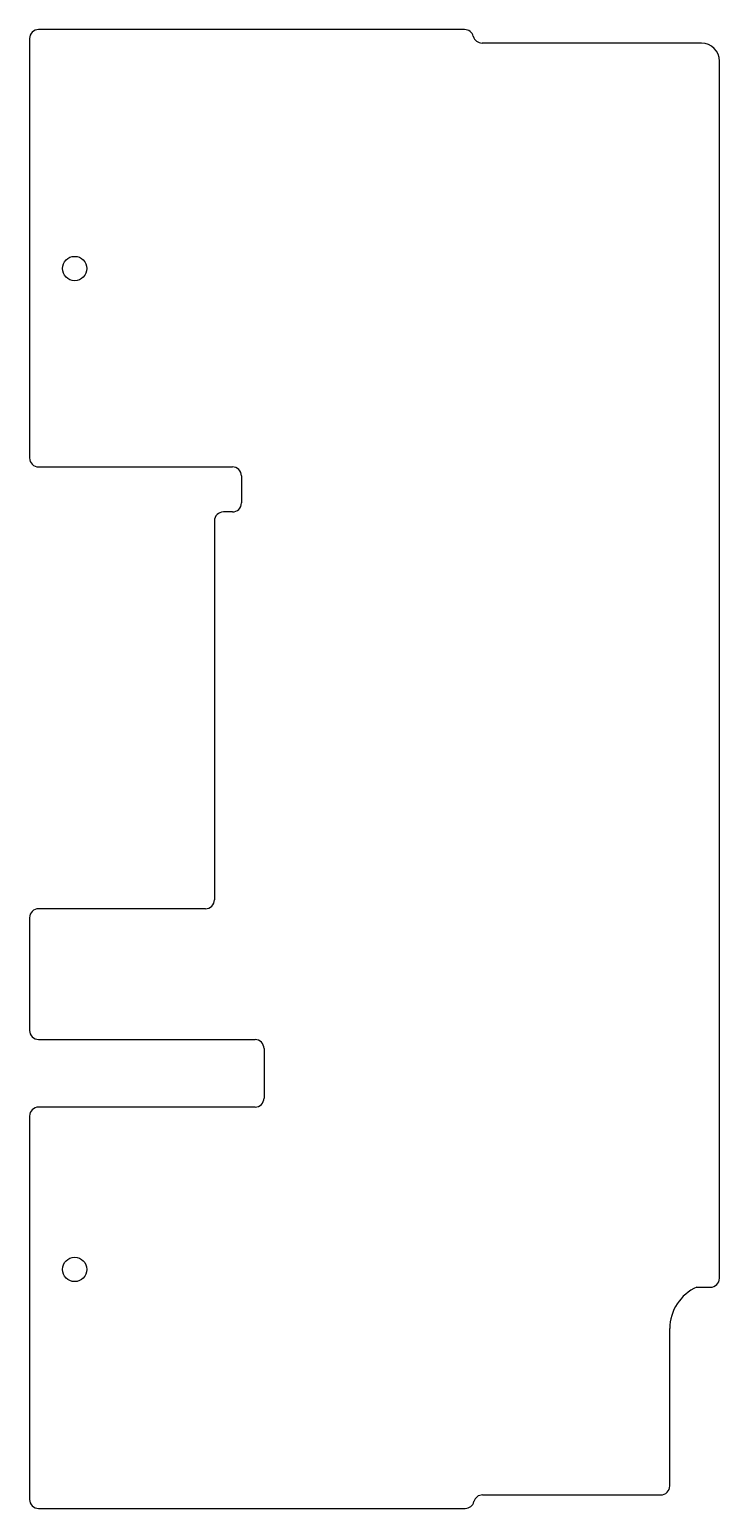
# Model space of a CAD drawing. Header units: millimetres. Extents: x 215 to 368, y 337 to 665.
import ezdxf

# ---------------------------------------------------------------- set-up
doc = ezdxf.new("R2010")
doc.units = ezdxf.units.MM
doc.layers.get('0').update_dxf_attribs({"linetype": 'CONTINUOUS'})

msp = doc.modelspace()

# ---------------------------------------------------------------- linework, layer by layer
for p, q in [((214.85, 662.94), (214.85, 569.94)), ((311.33, 664.94), (216.85, 664.94)), ((360.85, 661.94), (315.2, 661.94)), ((362.85, 661.94), (360.85, 661.94)), ((363.85, 661.94), (362.85, 661.94)), ((367.85, 388), (367.85, 657.94)), ((216.85, 567.94), (259.85, 567.94)), ((261.85, 565.94), (261.85, 559.94)), ((259.85, 557.94), (257.85, 557.94)), ((255.85, 555.94), (255.85, 471.94)), ((253.85, 469.94), (216.85, 469.94)), ((214.85, 467.94), (214.85, 442.94)), ((216.85, 440.94), (264.85, 440.94)), ((266.85, 438.94), (266.85, 427.94)), ((214.85, 423.94), (214.85, 338.94)), ((264.85, 425.94), (216.85, 425.94)), ((362.85, 386), (365.85, 386)), ((356.83, 341.94), (356.83, 376.83)), ((315.33, 339.94), (354.83, 339.94)), ((216.85, 336.94), (311.46, 336.94))]:
    msp.add_line(p, q)
for centre in [(224.85, 611.94), (224.85, 389.94)]:
    msp.add_circle(centre, 2.7)
for centre, radius, start, end in [((216.85, 662.94), 2, 90, 180), ((311.33, 662.94), 2, 14.4775, 90), ((315.2, 663.94), 2, 194.4775, 270), ((363.85, 657.94), 4, 0, 90), ((216.85, 569.94), 2, 180, 270), ((259.85, 565.94), 2, 0, 90), ((257.85, 555.94), 2, 90, 180), ((259.85, 559.94), 2, 270, 360), ((216.85, 467.94), 2, 90, 180), ((253.85, 471.94), 2, 270, 360), ((216.85, 442.94), 2, 180, 270), ((264.85, 438.94), 2, 0, 90), ((264.85, 427.94), 2, 270, 360), ((216.85, 423.94), 2, 90, 180), ((365.85, 388), 2, 270, 360), ((366.83, 376.83), 10, 113.4532, 180), ((354.83, 341.94), 2, 270, 360), ((216.85, 338.94), 2, 180, 270), ((311.46, 338.94), 2, 270, 345.5225), ((315.33, 337.94), 2, 90, 165.5225)]:
    msp.add_arc(centre, radius, start, end)

doc.saveas('drawing.dxf')
